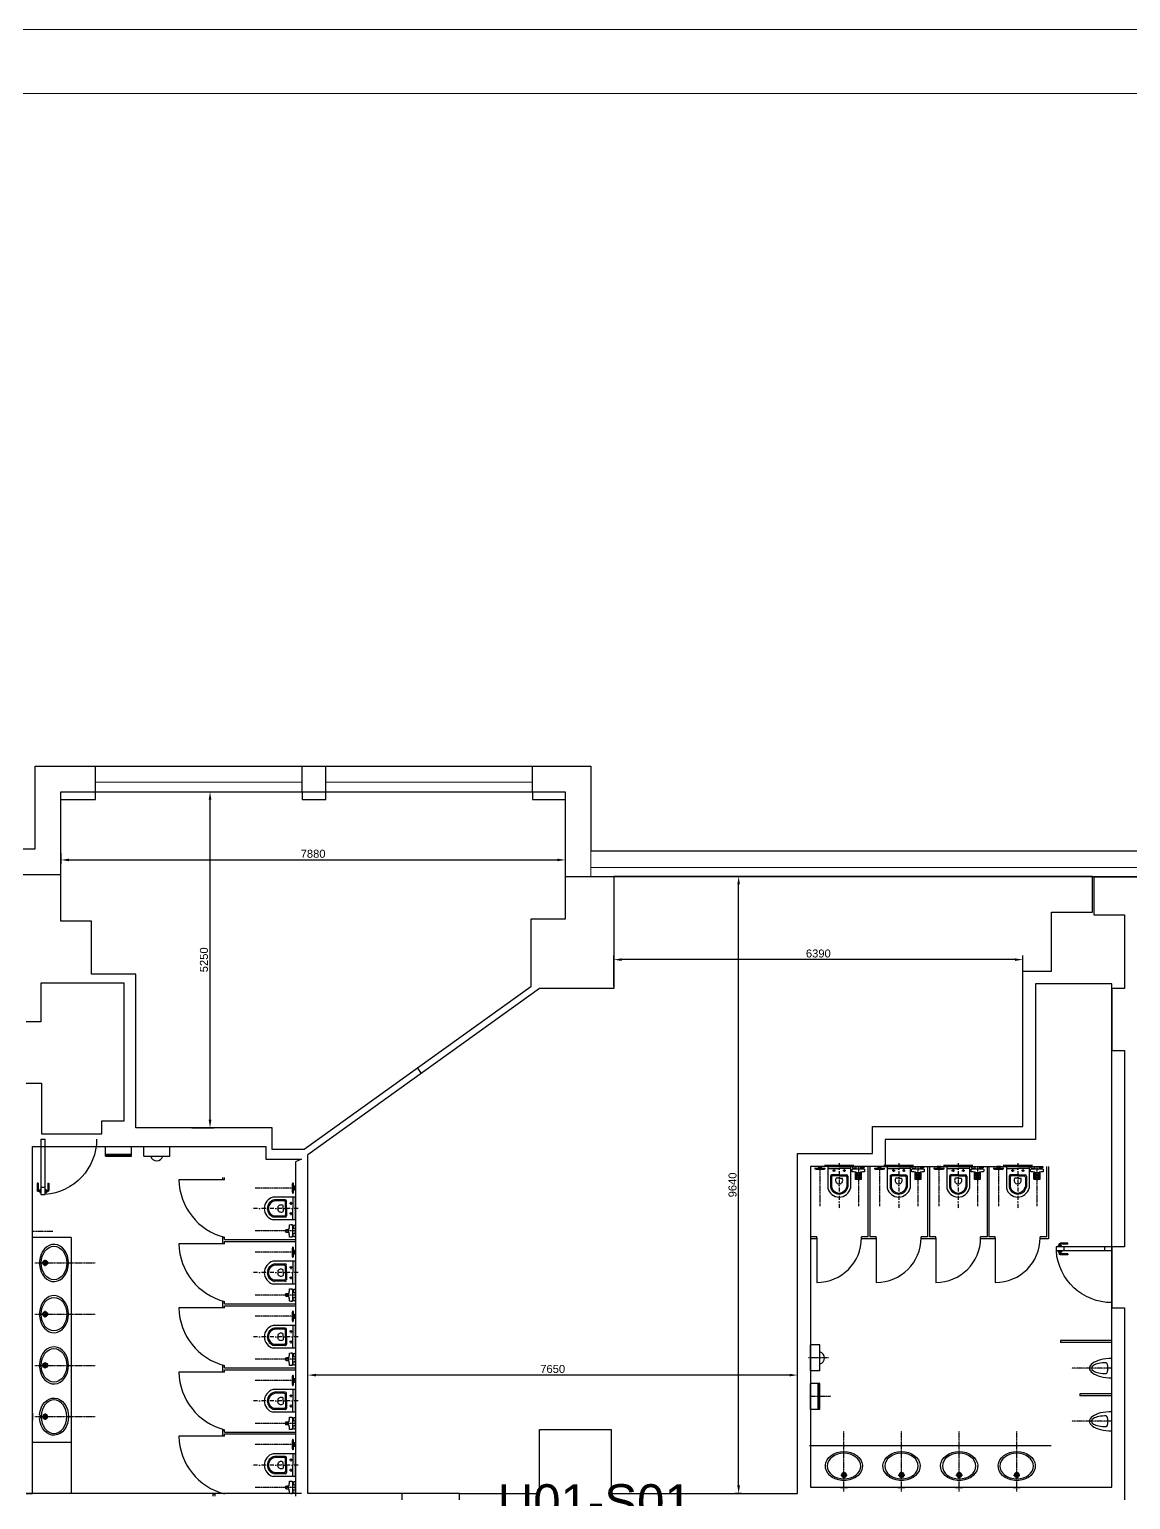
# Model space of a CAD drawing. Header units: millimetres. Extents: x 1179129 to 1254729, y -52846 to 614.
# Drawn here: x 1205287 to 1222490, y -22354 to 614 of the extents above; entities that cross this region are included whole.
import ezdxf

# ---------------------------------------------------------------- set-up
doc = ezdxf.new("R2010")
doc.units = ezdxf.units.MM
doc.linetypes.add('DASHDOT2', pattern=[12.7, 6.35, -3.175, 0, -3.175])
doc.layers.add('Obyekt', color=1, linetype='Continuous', lineweight=5)
doc.layers.add('Qapi', color=7, linetype='Continuous')
doc.layers.add('Santexnika', color=7, linetype='Continuous')
doc.layers.get('Obyekt').off()
doc.styles.get("Standard").update_dxf_attribs({"font": 'arial.ttf'})
doc.dimstyles.new('ISO-25', dxfattribs={"dimscale": 50, "dimtxt": 2.5, "dimasz": 2.5, "dimexe": 1.25, "dimexo": 0.625, "dimtad": 1, "dimdec": 0, "dimtxsty": 'Standard', "dimcen": 2.5, "dimazin": 3, "dimtfac": 1, "dimtdec": 0, "dimtmove": 0, "dimatfit": 3})

# ---------------------------------------------------------------- blocks, each defined once
blk = doc.blocks.new('A$C4FB3406E')
at = {"layer": 'Santexnika', "ltscale": 6}
h = blk.add_hatch(dxfattribs=at)
h.set_pattern_fill('ANSI37', color=256, scale=0.2, angle=90, style=0)
h.set_pattern_definition([(135, (13983.2981, 30836.8366), (-0.449012806, -0.449012806), []), (225, (13983.2981, 30836.8366), (0.449012806, -0.449012806), [])])
h.paths.add_polyline_path([(12.2, 40.6), (12.2, 0), (15, 0), (15, 40.6)])
for p, q in [((15, 40.6), (0, 40.6)), ((0, 0), (0, 40.6)), ((12.2, 0), (12.2, 40.6)), ((15, 0), (15, 40.6)), ((15, 0), (0, 0))]:
    blk.add_line(p, q, dxfattribs=at)
blk = doc.blocks.new('A$C4D6E44AF')
at = {"layer": 'Santexnika', "ltscale": 6}
for p, q in [((15, 40.6), (0, 40.6)), ((0, 0), (0, 40.6)), ((15, 0), (15, 40.6)), ((15, 0), (0, 0))]:
    blk.add_line(p, q, dxfattribs=at)
blk.add_arc((12.6, 20.3), 9.71, 284.5329, 75.4671, dxfattribs=at)
blk = doc.blocks.new('A$C04CC05DC')
at = {"layer": 'Santexnika', "linetype": 'ByBlock'}
h = blk.add_hatch(dxfattribs=at)
h.set_pattern_fill('NET', color=256, scale=0.8, style=0)
h.paths.add_polyline_path([(10, 10), (0, 10), (0, 0), (10, 0)])
blk.add_lwpolyline([(0, 0), (10, 0), (10, 10), (0, 10)], close=True, dxfattribs=at)
blk = doc.blocks.new('d1')
at = {"layer": 'Santexnika'}
for p, q in [((0, 9.3), (0, -9.3)), ((2.8, 8.5), (2.8, 4.2)), ((4.1, 8), (2.8, 8)), ((3.9, 4.7), (2.8, 4.7)), ((10.4, -2.1), (10.4, 2.1)), ((2.8, -8.5), (2.8, -4.2)), ((3.9, -4.7), (2.8, -4.7)), ((4.1, -8), (2.8, -8))]:
    blk.add_line(p, q, dxfattribs=at)
for centre, radius, start, end in [((-0.8, -0.2), 9.57, 69.8543, 85.184), ((-0.8, 12.9), 9.57, 274.816, 290.1457), ((2.2, 8), 0.809, 41.5044, 67.0081), ((2.2, 4.7), 0.809, 292.9919, 318.4956), ((91.1, 0), 87.3, 173.5005, 186.4995), ((5.3, -10.4), 20.3, 80.5633, 92.8251), ((-332, -17.8), 341.7, 3.548, 4.6115), ((10.4, 3.4), 1.27, 183.548, 270.1961), ((10.7, 2.1), 0.369, 106.722, 177.4622), ((10.7, -34.6), 37.1, 85.8757, 90.0652), ((10.4, 0), 3.76, 321.0864, 38.9136), ((14, 1.9), 0.374, 13.6921, 163.0956), ((0.7, 0), 13.7, 351.8724, 8.1276), ((-0.8, -12.9), 9.57, 69.8543, 85.184), ((-0.8, 0.2), 9.57, 274.816, 290.1457), ((2.2, -4.7), 0.809, 41.5044, 67.0081), ((2.2, -8), 0.809, 292.9919, 318.4956), ((5.3, 10.4), 20.3, 267.1749, 279.4367), ((-332, 17.8), 341.7, 355.3885, 356.452), ((10.4, -3.4), 1.27, 89.8039, 176.452), ((10.7, -2.1), 0.369, 182.5378, 253.278), ((10.7, 34.6), 37.1, 269.9348, 274.1243), ((14, -1.9), 0.374, 196.9044, 346.3079)]:
    blk.add_arc(centre, radius, start, end, dxfattribs=at)
blk = doc.blocks.new('unitaz')
at = {"layer": 'Santexnika'}
for p, q in [((-17.8, 0), (17.8, 0)), ((-17.8, 0), (-17.8, -34.2)), ((17.8, 0), (17.8, -34.2)), ((-17.8, -3.3), (0, -3.3)), ((-13.5, -15.6), (-13.5, -32.3)), ((-11.9, -17.1), (-11.9, -32.2)), ((0, -13.4), (-11.4, -13.4)), ((-10.3, -6.4), (-5.7, -6.4)), ((0, -15), (-9.8, -15)), ((-8.1, -4.2), (-8.1, -8.5)), ((0, -18.6), (-4.6, -18.6)), ((17.8, -3.3), (0, -3.3)), ((0, -13.4), (11.4, -13.4)), ((0, -15), (9.8, -15)), ((0, -18.6), (4.6, -18.6)), ((5.8, -6.4), (10.4, -6.4)), ((8, -4.2), (8, -8.5)), ((11.9, -17.1), (11.9, -32.2)), ((13.5, -15.6), (13.5, -32.3))]:
    blk.add_line(p, q, dxfattribs=at)
at = {"layer": 'Santexnika', "color": 26, "linetype": 'DASHDOT2', "true_color": 0x791e15}
blk.add_line((0, 5), (0, -70), dxfattribs=at)
at = {"layer": 'Santexnika'}
for centre in [(-8.1, -6.4), (8, -6.4)]:
    blk.add_circle(centre, 1.11, dxfattribs=at)
for centre, radius, start, end in [((-11.4, -15.6), 2.16, 91.6856, 180.4239), ((-9.7, -17.1), 2.16, 91.6856, 180.4239), ((0.2, -21.8), 5.75, 146.4449, 237.9788), ((-0.2, -21.8), 5.75, 302.0212, 33.5551), ((9.7, -17.1), 2.16, 359.5761, 88.3144), ((11.4, -15.6), 2.16, 359.5761, 88.3144), ((0.1, -29.5), 18.5, 194.768, 269.5676), ((0.4, -29.2), 14.3, 192.6165, 268.2487), ((0.4, -29.2), 12.6, 193.6439, 268.293), ((0.2, -19), 8.29, 247.853, 268.3836), ((-0.2, -19), 8.29, 271.6164, 292.147), ((-0.4, -29.2), 12.6, 271.707, 346.3561), ((-0.1, -29.5), 18.5, 270.4324, 345.232), ((-0.4, -29.2), 14.3, 271.7513, 347.3835)]:
    blk.add_arc(centre, radius, start, end, dxfattribs=at)
blk = doc.blocks.new('d2')
at = {"layer": 'Santexnika'}
for p, q in [((-2.9, 6.5), (-4.6, 6.5)), ((-4.6, 6.5), (-4.6, -6.5)), ((-3.9, 7.5), (-3.9, 6.5)), ((-2.9, 7.5), (-2.9, -7.5)), ((-2.9, 1.6), (-1.8, 1.6)), ((-1.8, 2.2), (-1.8, -2.2)), ((0, -2.9), (0, 2.9)), ((-2.9, -6.5), (-4.6, -6.5)), ((-3.9, -6.5), (-3.9, -7.5)), ((-2.9, -1.6), (-1.8, -1.6))]:
    blk.add_line(p, q, dxfattribs=at)
for centre, radius, start, end in [((-3.4, 7.5), 0.5, 0, 180), ((-1.2, 1.6), 0.809, 112.9919, 138.4956), ((0.5, -0.8), 3.74, 98.0183, 122.5544), ((-3.4, -7.5), 0.5, 180, 0), ((-1.2, -1.6), 0.809, 221.5044, 247.0081), ((0.5, 0.8), 3.74, 237.4456, 261.9817)]:
    blk.add_arc(centre, radius, start, end, dxfattribs=at)
blk = doc.blocks.new('Cam90')
at = {"layer": 'Qapi', "linetype": 'Continuous'}
for p, q in [((-93.1, 68.9), (-93.1, 80.4)), ((-88.7, 82.2), (-91.3, 82.2)), ((-88.7, 82.2), (-91.3, 82.2)), ((-88.7, 82.2), (-91.3, 82.2)), ((-91.3, 68.9), (-91.3, 80.4)), ((-88.7, 80.4), (-91.3, 80.4)), ((-86.9, 84), (-88.7, 84)), ((-88.7, 78.7), (-88.7, 84)), ((-88.7, 78.7), (-88.7, 84)), ((-86.9, 78.7), (-88.7, 78.7)), ((-80.7, 84), (-78.9, 84)), ((-80.7, 78.7), (-78.9, 78.7)), ((-78.9, 78.7), (-78.9, 84)), ((-78.9, 78.7), (-78.9, 84)), ((-78.9, 82.2), (-76.2, 82.2)), ((-78.9, 82.2), (-76.2, 82.2)), ((-78.9, 82.2), (-76.2, 82.2)), ((-78.9, 80.4), (-76.2, 80.4)), ((-76.2, 68.9), (-76.2, 80.4)), ((-74.4, 68.9), (-74.4, 80.4)), ((-91.3, 68.9), (-93.1, 68.9)), ((-76.2, 68.9), (-74.4, 68.9))]:
    blk.add_line(p, q, dxfattribs=at)
at = {"layer": 'Qapi'}
for p, q in [((-86.9, 86.7), (-80.7, 86.7)), ((-86.9, 86.7), (-80.7, 86.7)), ((-86.9, 0), (-86.9, 86.7)), ((-86.9, 75.1), (-80.7, 75.1)), ((-80.7, 0), (-80.7, 86.7)), ((-86.9, 11.6), (-80.7, 11.6)), ((-86.9, 0), (-80.7, 0)), ((-86.9, 0), (-80.7, 0))]:
    blk.add_line(p, q, dxfattribs=at)
at = {"layer": 'Qapi', "linetype": 'Continuous'}
for centre, start, end in [((-91.3, 80.4), 90, 180), ((-76.2, 80.4), 0, 90)]:
    blk.add_arc(centre, 1.78, start, end, dxfattribs=at)
at = {"layer": 'Qapi'}
blk.add_arc((-86.9, 0), 86.9, 0, 85.8935, dxfattribs=at)
blk = doc.blocks.new('rak')
at = {"layer": 'Santexnika'}
for p, q in [((-5.5, 0), (5.5, 0)), ((-4.9, -19.4), (5.1, -19.4)), ((-2.9, -10.8), (-2.9, -11.2)), ((-2.9, -11.2), (3.1, -11.2)), ((0.1, -14.7), (0.1, -24.4)), ((3.1, -10.8), (3.1, -11.2))]:
    blk.add_line(p, q, dxfattribs=at)
for centre, radius in [((0.2, -19.5), 3.87), ((0.2, -19.3), 2.51)]:
    blk.add_circle(centre, radius, dxfattribs=at)
blk.add_ellipse((0.1, -33.4), major_axis=(29, 0), ratio=0.784483, start_param=1.67479, end_param=7.749988, dxfattribs=at)
blk.add_ellipse((0.1, -33.4), major_axis=(26.2, 0), ratio=0.761905, dxfattribs=at)
blk = doc.blocks.new('p3')
at = {"layer": 'Santexnika'}
blk.add_line((-124.8, 15991.5), (-124.8, 15961.5), dxfattribs=at)
for centre, major_axis, ratio, start_param, end_param in [((-124.8, 15976.5), (35, 0), 0.428571, 4.712389, 7.853982), ((-116.2, 15976.5), (0, -8.26), 0.28758, 3.141593, 6.283185), ((-114.9, 15976.5), (22.1, 0), 0.374986, 4.654388, 7.911983)]:
    blk.add_ellipse(centre, major_axis=major_axis, ratio=ratio, start_param=start_param, end_param=end_param, dxfattribs=at)
blk = doc.blocks.new('*D569')
at = {"color": 0, "lineweight": -2, "transparency": 16777216}
for p, q in [((1216413, -12618), (1216305, -12618)), ((1216367, -22133), (1216367, -12743)), ((1216413, -22258), (1216305, -22258))]:
    blk.add_line(p, q, dxfattribs=at)
at = {"color": 0, "transparency": 16777216}
for points in [[(1216346, -12743), (1216388, -12743), (1216367, -12618)], [(1216346, -22133), (1216388, -22133), (1216367, -22258)]]:
    blk.add_solid(points, dxfattribs=at)
at = {"layer": 'Defpoints', "color": 0, "transparency": 16777216}
for p in [(1216367, -12618), (1216444, -12618), (1216444, -22258)]:
    blk.add_point(p, dxfattribs=at)
at = {"color": 0, "transparency": 16777216, "insert": (1216272, -17438), "char_height": 125, "attachment_point": 5, "rotation": 90}
blk.add_mtext('9640', dxfattribs=at)
blk = doc.blocks.new('*D570')
at = {"color": 0, "lineweight": -2, "transparency": 16777216}
for p, q in [((1214417, -14336), (1214417, -13856)), ((1220682, -13918), (1214542, -13918)), ((1220807, -14658), (1220807, -13856))]:
    blk.add_line(p, q, dxfattribs=at)
at = {"color": 0, "transparency": 16777216}
for points in [[(1214542, -13898), (1214542, -13939), (1214417, -13918)], [(1220682, -13898), (1220682, -13939), (1220807, -13918)]]:
    blk.add_solid(points, dxfattribs=at)
at = {"layer": 'Defpoints', "color": 0, "transparency": 16777216}
for p in [(1214417, -13918), (1214417, -14368), (1220807, -14689)]:
    blk.add_point(p, dxfattribs=at)
at = {"color": 0, "transparency": 16777216, "insert": (1217612, -13823), "char_height": 125, "attachment_point": 5}
blk.add_mtext('6390', dxfattribs=at)
blk = doc.blocks.new('*D571')
at = {"color": 0, "lineweight": -2, "transparency": 16777216}
for p, q in [((1209637, -20825), (1209637, -20347)), ((1217162, -20409), (1209762, -20409)), ((1217287, -20825), (1217287, -20347))]:
    blk.add_line(p, q, dxfattribs=at)
at = {"color": 0, "transparency": 16777216}
for points in [[(1209762, -20389), (1209762, -20430), (1209637, -20409)], [(1217162, -20389), (1217162, -20430), (1217287, -20409)]]:
    blk.add_solid(points, dxfattribs=at)
at = {"layer": 'Defpoints', "color": 0, "transparency": 16777216}
for p in [(1209637, -20409), (1209637, -20857), (1217287, -20857)]:
    blk.add_point(p, dxfattribs=at)
at = {"color": 0, "transparency": 16777216, "insert": (1213462, -20314), "char_height": 125, "attachment_point": 5}
blk.add_mtext('7650', dxfattribs=at)
blk = doc.blocks.new('*D572')
at = {"color": 0, "lineweight": -2, "transparency": 16777216}
for p, q in [((1205779, -12257), (1205779, -12423)), ((1205904, -12361), (1213534, -12361)), ((1213659, -12257), (1213659, -12423))]:
    blk.add_line(p, q, dxfattribs=at)
at = {"color": 0, "transparency": 16777216}
for points in [[(1205904, -12340), (1205904, -12381), (1205779, -12361)], [(1213534, -12340), (1213534, -12381), (1213659, -12361)]]:
    blk.add_solid(points, dxfattribs=at)
at = {"layer": 'Defpoints', "color": 0, "transparency": 16777216}
for p in [(1205779, -12225), (1213659, -12225), (1213659, -12361)]:
    blk.add_point(p, dxfattribs=at)
at = {"color": 0, "transparency": 16777216, "insert": (1209719, -12265), "char_height": 125, "attachment_point": 5}
blk.add_mtext('7880', dxfattribs=at)
blk = doc.blocks.new('*D573')
at = {"color": 0, "lineweight": -2, "transparency": 16777216}
for p, q in [((1207822, -11296), (1208171, -11296)), ((1208109, -16421), (1208109, -11421)), ((1207822, -16546), (1208171, -16546))]:
    blk.add_line(p, q, dxfattribs=at)
at = {"color": 0, "transparency": 16777216}
for points in [[(1208088, -11421), (1208130, -11421), (1208109, -11296)], [(1208088, -16421), (1208130, -16421), (1208109, -16546)]]:
    blk.add_solid(points, dxfattribs=at)
at = {"layer": 'Defpoints', "color": 0, "transparency": 16777216}
for p in [(1207790, -11296), (1208109, -11296), (1207790, -16546)]:
    blk.add_point(p, dxfattribs=at)
at = {"color": 0, "transparency": 16777216, "insert": (1208014, -13921), "char_height": 125, "attachment_point": 5, "rotation": 90}
blk.add_mtext('5250', dxfattribs=at)

msp = doc.modelspace()

# ---------------------------------------------------------------- linework, layer by layer
for p, q in [((1209637.1, -22257.6), (1209637.1, -16967.6)), ((1211107.1, -22257.6), (1209637.1, -22257.6))]:
    msp.add_line(p, q)
at = {"color": 251, "lineweight": 5, "true_color": 0x636466}
msp.add_lwpolyline([(1179129.4, -52845.6), (1254729.4, -52845.6), (1254729.4, 614.4), (1179129.4, 614.4), (1179129.4, -52845.6)], dxfattribs=at)
msp.add_lwpolyline([(1180129.4, -51845.6), (1253729.4, -51845.6), (1253729.4, -385.6), (1180129.4, -385.6)], close=True, dxfattribs=at)
msp.add_lwpolyline([(1197567.1, -12187.6), (1205378.7, -12187.6), (1205378.7, -10896.3), (1214058.7, -10896.3), (1214058.7, -12217.6), (1232267.1, -12217.6), (1232267.1, -19287.6), (1234657, -19287.6), (1234657, -17367.6), (1234657, -17367.6, -1.0086343), (1248694.4, -17533.9), (1248694.4, -20980.5), (1252095.6, -20980.5), (1252095.6, -30710.5)], format="xyb")
at = {"color": 1, "lineweight": 30}
msp.add_lwpolyline([(1197967.1, -12587.6), (1205778.7, -12587.6), (1205778.7, -11296.3), (1213658.7, -11296.3), (1213658.7, -12617.6), (1231867.1, -12617.6), (1231867.1, -19687.6), (1234697.1, -19687.6), (1234697.1, -17767.6), (1235077.1, -17767.6), (1235058.3, -17522.6, -1.0207311), (1248294.4, -17529.7), (1248294.4, -21380.5), (1251695.6, -21380.5), (1251695.6, -30310.5)], format="xyb", dxfattribs=at)
for points in [[(1206318.7, -11296.3), (1206318.7, -10896.3)], [(1209548.7, -11296.3), (1209548.7, -10896.3)], [(1209918.7, -11296.3), (1209918.7, -10896.3)], [(1213148.7, -11296.3), (1213148.7, -10896.3)], [(1209578.7, -16886.3), (1209078.7, -16886.3), (1209078.7, -16546.3), (1206948.7, -16546.3), (1206948.7, -14146.3), (1206258.7, -14146.3), (1206258.7, -13316.3), (1205778.7, -13316.3), (1205778.7, -11416.3), (1206318.7, -11416.3), (1206318.7, -11296.3), (1209548.7, -11296.3), (1209548.7, -11416.3), (1209918.7, -11416.3), (1209918.7, -11296.3), (1213148.7, -11296.3), (1213148.7, -11416.3), (1213658.7, -11416.3), (1213658.7, -13286.3), (1213118.7, -13286.3)], [(1212007.1, -22257.6), (1213257.1, -22257.6), (1213257.1, -21257.6), (1214377.1, -21257.6), (1214377.1, -22257.6), (1217287.1, -22257.6), (1217287.1, -16947.6), (1218457.1, -16947.6), (1218457.1, -16527.6), (1220807.1, -16527.6), (1220807.1, -14097.6), (1221257.1, -14097.6), (1221257.1, -13177.6), (1221897.1, -13177.6), (1221897.1, -12617.6), (1214417.1, -12617.6), (1214417.1, -14367.6), (1213257.1, -14367.6), (1209637.1, -16967.6)], [(1229867.1, -12627.6), (1221917.1, -12627.6), (1221917.1, -13217.6), (1222397.1, -13217.6), (1222397.1, -14367.6), (1222197.1, -14367.6), (1222197.1, -15337.6), (1222397.1, -15337.6), (1222397.1, -18407.6), (1222197.1, -18407.6), (1222197.1, -19357.6), (1222397.1, -19357.6), (1222397.1, -22357.6)], [(1213118.7, -13286.3), (1213118.7, -14343.8)], [(1205237.1, -15847.6), (1205477.1, -15847.6), (1205477.1, -16437.6), (1205477.1, -16637.6), (1206417.1, -16637.6), (1206417.1, -16437.6), (1206767.1, -16437.6), (1206767.1, -14287.6), (1205467.1, -14287.6), (1205467.1, -14887.6), (1205237.1, -14887.6)], [(1213118.7, -14343.8), (1209578.7, -16886.3)], [(1213257.1, -14367.6), (1209637.1, -16967.6)], [(1222197.1, -14367.6), (1222197.1, -14297.6), (1221007.1, -14297.6), (1221007.1, -16727.6), (1218657.1, -16727.6), (1218657.1, -17147.6), (1217487.1, -17147.6), (1217487.1, -22157.6), (1222197.1, -22157.6), (1222197.1, -14367.6)], [(1211348.7, -15615.1), (1211407.1, -15696.3)], [(1209537.1, -22257.6), (1205237.1, -22257.6), (1205337.1, -22257.6), (1205337.1, -16837.6), (1205337.1, -16837.6), (1208978.7, -16837.6), (1208978.7, -16837.6), (1208978.7, -17037.6), (1209537.1, -17037.6), (1209446, -17078.9), (1209446, -22298.9)], [(1218657.1, -17147.6), (1221007.1, -17147.6)], [(1212007.1, -22357.6), (1212007.1, -22257.6), (1211107.1, -22257.6), (1211107.1, -22357.6)]]:
    msp.add_lwpolyline(points)
at = {"color": 5, "lineweight": 5}
for points in [[(1209548.7, -11146.3), (1206318.7, -11146.3)], [(1213148.7, -11146.3), (1209918.7, -11146.3)], [(1232017.1, -19287.6), (1232017.1, -12477.6), (1214058.7, -12477.6)]]:
    msp.add_lwpolyline(points, dxfattribs=at)
at = {"lineweight": 5}
msp.add_lwpolyline([(1214058.7, -12217.6), (1214058.7, -12617.6), (1214417.1, -12617.6)], dxfattribs=at)
at = {"layer": 'Santexnika', "color": 26, "linetype": 'DASHDOT2', "true_color": 0x791e15}
for p, q in [((1217637.1, -17147.6), (1217637.1, -17771.8)), ((1218237.1, -17147.6), (1218237.1, -17771.8)), ((1218567.1, -17147.6), (1218567.1, -17771.8)), ((1219167.1, -17147.6), (1219167.1, -17771.8)), ((1219497.1, -17147.6), (1219497.1, -17771.8)), ((1220097.1, -17147.6), (1220097.1, -17771.8)), ((1220427.1, -17147.6), (1220427.1, -17771.8)), ((1221027.1, -17147.6), (1221027.1, -17771.8)), ((1209437.1, -17486.7), (1208812.8, -17486.7)), ((1205653, -18167.6), (1205337.1, -18167.6)), ((1209437.1, -18156.7), (1208812.8, -18156.7)), ((1209437.1, -18488.7), (1208812.8, -18488.7)), ((1205372.6, -18657.6), (1206317.5, -18657.6)), ((1209437.1, -19158.7), (1208812.8, -19158.7)), ((1205372.6, -19457.6), (1206317.5, -19457.6)), ((1209437.1, -19490.7), (1208812.8, -19490.7)), ((1209437.1, -20160.7), (1208812.8, -20160.7)), ((1217773, -20140.9), (1217457.1, -20140.9)), ((1205372.6, -20257.6), (1206317.5, -20257.6)), ((1222197.1, -20300.7), (1221572.8, -20300.7)), ((1209437.1, -20492.7), (1208812.8, -20492.7)), ((1217803, -20740.9), (1217487.1, -20740.9)), ((1205372.6, -21057.6), (1206317.5, -21057.6)), ((1222197.1, -21130.7), (1221572.8, -21130.7)), ((1209437.1, -21162.7), (1208812.8, -21162.7)), ((1218011.5, -22228.8), (1218011.5, -21283.8)), ((1218911.5, -22228.8), (1218911.5, -21283.8)), ((1219811.5, -22228.8), (1219811.5, -21283.8)), ((1220711.5, -22228.8), (1220711.5, -21283.8)), ((1209437.1, -21494.7), (1208812.8, -21494.7)), ((1209437.1, -22164.7), (1208812.8, -22164.7))]:
    msp.add_line(p, q, dxfattribs=at)
at = {"layer": 'Santexnika'}
for p, q in [((1217707.1, -17127.6), (1218167.1, -17127.6)), ((1218387.1, -17147.6), (1218387.1, -18247.6)), ((1218417.1, -17147.6), (1218417.1, -18247.6)), ((1218637.1, -17127.6), (1219097.1, -17127.6)), ((1219317.1, -17147.6), (1219317.1, -18247.6)), ((1219347.1, -17147.6), (1219347.1, -18247.6)), ((1219567.1, -17127.6), (1220027.1, -17127.6)), ((1220247.1, -17147.6), (1220247.1, -18247.6)), ((1220247.1, -17147.6), (1220247.1, -18247.6)), ((1220277.1, -17147.6), (1220277.1, -18247.6)), ((1220277.1, -17147.6), (1220277.1, -18247.6)), ((1220497.1, -17127.6), (1220957.1, -17127.6)), ((1221177.1, -17147.6), (1221177.1, -18247.6)), ((1221207.1, -17147.6), (1221207.1, -18277.6)), ((1208337.1, -17356.7), (1207622.1, -17356.7)), ((1208307.1, -17356.7), (1208307.1, -17320.7)), ((1208337.1, -17356.7), (1208307.1, -17356.7)), ((1208337.1, -17356.7), (1208337.1, -17320.7)), ((1205937.1, -18257.6), (1205337.1, -18257.6)), ((1205937.1, -18257.6), (1205937.1, -21457.6)), ((1208337.1, -18358.7), (1207622.1, -18358.7)), ((1208307.1, -18358.7), (1208307.1, -18256.7)), ((1208307.1, -18256.7), (1208337.1, -18256.7)), ((1208337.1, -18358.7), (1208307.1, -18358.7)), ((1208337.1, -18292.7), (1208337.1, -18256.7)), ((1208337.1, -18292.7), (1209437.1, -18292.7)), ((1208337.1, -18358.7), (1208337.1, -18322.7)), ((1208337.1, -18322.7), (1209437.1, -18322.7)), ((1217587.1, -18247.6), (1217487.1, -18247.6)), ((1217587.1, -18277.6), (1217487.1, -18277.6)), ((1217587.1, -18277.6), (1217587.1, -18247.6)), ((1217587.1, -18262.6), (1217587.1, -18962.6)), ((1218387.1, -18247.6), (1218287.1, -18247.6)), ((1218287.1, -18277.6), (1218287.1, -18247.6)), ((1218517.1, -18277.6), (1218287.1, -18277.6)), ((1218517.1, -18247.6), (1218417.1, -18247.6)), ((1218517.1, -18277.6), (1218517.1, -18247.6)), ((1218517.1, -18262.6), (1218517.1, -18962.6)), ((1219317.1, -18247.6), (1219217.1, -18247.6)), ((1219217.1, -18277.6), (1219217.1, -18247.6)), ((1219447.1, -18277.6), (1219217.1, -18277.6)), ((1219447.1, -18247.6), (1219347.1, -18247.6)), ((1219447.1, -18277.6), (1219447.1, -18247.6)), ((1219447.1, -18262.6), (1219447.1, -18962.6)), ((1220247.1, -18247.6), (1220147.1, -18247.6)), ((1220147.1, -18277.6), (1220147.1, -18247.6)), ((1220377.1, -18277.6), (1220147.1, -18277.6)), ((1220377.1, -18247.6), (1220277.1, -18247.6)), ((1220377.1, -18277.6), (1220377.1, -18247.6)), ((1220377.1, -18262.6), (1220377.1, -18277.6)), ((1220377.1, -18262.6), (1220377.1, -18962.6)), ((1221177.1, -18247.6), (1221077.1, -18247.6)), ((1221077.1, -18277.6), (1221077.1, -18247.6)), ((1221207.1, -18277.6), (1221077.1, -18277.6)), ((1208307.1, -19360.7), (1208307.1, -19258.7)), ((1208307.1, -19258.7), (1208337.1, -19258.7)), ((1208337.1, -19294.7), (1208337.1, -19258.7)), ((1208337.1, -19360.7), (1207622.1, -19360.7)), ((1208337.1, -19360.7), (1208307.1, -19360.7)), ((1208337.1, -19294.7), (1209437.1, -19294.7)), ((1208337.1, -19360.7), (1208337.1, -19324.7)), ((1208337.1, -19324.7), (1209437.1, -19324.7)), ((1222197.1, -19870.7), (1221397.1, -19870.7)), ((1221397.1, -19870.7), (1221397.1, -19900.7)), ((1222197.1, -19900.7), (1221397.1, -19900.7)), ((1208337.1, -20362.7), (1207622.1, -20362.7)), ((1208307.1, -20362.7), (1208307.1, -20260.7)), ((1208307.1, -20260.7), (1208337.1, -20260.7)), ((1208337.1, -20362.7), (1208307.1, -20362.7)), ((1208337.1, -20296.7), (1208337.1, -20260.7)), ((1208337.1, -20296.7), (1209437.1, -20296.7)), ((1208337.1, -20362.7), (1208337.1, -20326.7)), ((1208337.1, -20326.7), (1209437.1, -20326.7)), ((1221697.1, -20700.7), (1221697.1, -20730.7)), ((1222197.1, -20700.7), (1221697.1, -20700.7)), ((1222197.1, -20730.7), (1221697.1, -20730.7)), ((1208307.1, -21364.7), (1208307.1, -21262.7)), ((1208307.1, -21262.7), (1208337.1, -21262.7)), ((1208337.1, -21298.7), (1208337.1, -21262.7)), ((1208337.1, -21298.7), (1209437.1, -21298.7)), ((1208337.1, -21328.7), (1209437.1, -21328.7)), ((1208337.1, -21364.7), (1208337.1, -21328.7)), ((1208337.1, -21364.7), (1207622.1, -21364.7)), ((1208337.1, -21364.7), (1208307.1, -21364.7)), ((1221251.5, -21514.3), (1217471.5, -21514.3)), ((1208157.1, -22300.7), (1208157.1, -22264.7)), ((1208157.1, -22264.7), (1208187.1, -22264.7)), ((1208187.1, -22300.7), (1208187.1, -22264.7))]:
    msp.add_line(p, q, dxfattribs=at)
msp.add_lwpolyline([(1205337.1, -21457.6), (1205937.1, -21457.6), (1205937.1, -22257.6)], dxfattribs=at)
for centre, radius, start, end in [((1208569.9, -17337.7), 948, 181.14777, 255.78261), ((1208569.9, -18339.7), 948, 181.14777, 255.78261), ((1217587.1, -18262.6), 700, 270, 0), ((1218517.1, -18262.6), 700, 270, 0), ((1219447.1, -18262.6), 700, 270, 0), ((1220377.1, -18262.6), 700, 270, 0), ((1208569.9, -19341.7), 948, 181.14777, 255.78261), ((1208569.9, -20343.7), 948, 181.14777, 255.78261), ((1208569.9, -21345.7), 948, 181.14777, 255.78261)]:
    msp.add_arc(centre, radius, start, end, dxfattribs=at)

# ---------------------------------------------------------------- block references
at = {"layer": 'Obyekt', "xscale": 10, "yscale": 10, "zscale": 10, "rotation": 270}
for name, p in [('A$C4FB3406E', (1206474.1, -16837.6)), ('A$C4D6E44AF', (1207074.1, -16837.6))]:
    msp.add_blockref(name, p, dxfattribs=at)
at = {"layer": 'Obyekt', "xscale": 10, "yscale": 10, "zscale": 10}
for name, p in [('A$C4D6E44AF', (1217487.1, -20343.9)), ('A$C4FB3406E', (1217487.1, -20943.9))]:
    msp.add_blockref(name, p, dxfattribs=at)
at = {"layer": 'Qapi', "xscale": -10, "yscale": 10, "zscale": 10}
for p, rotation in [((1206337.1, -16720.7), 180), ((1222197.1, -19276.5), 90)]:
    msp.add_blockref('Cam90', p, dxfattribs=dict(at, rotation=rotation))
at = {"layer": 'Santexnika', "yscale": 10, "zscale": 10}
for name, p, xscale, rotation in [('d2', (1217637.1, -17147.6), 10, 90), ('d1', (1218237.1, -17147.6), -10, 90), ('d2', (1218567.1, -17147.6), 10, 90), ('d1', (1219167.1, -17147.6), -10, 90), ('d2', (1219497.1, -17147.6), 10, 90), ('d1', (1220097.1, -17147.6), -10, 90), ('d2', (1220427.1, -17147.6), 10, 90), ('d1', (1221027.1, -17147.6), -10, 90), ('unitaz', (1209437.1, -17806.7), 10, 270), ('rak', (1205337.1, -18658.3), 10, 89.99999999999999), ('unitaz', (1209437.1, -18808.7), 10, 270), ('rak', (1205337.1, -19458.3), 10, 89.99999999999999), ('unitaz', (1209437.1, -19810.7), 10, 270), ('rak', (1205337.1, -20258.3), 10, 89.99999999999999), ('p3', (1220949.3, 139464.4), 10, 180), ('unitaz', (1209437.1, -20812.7), 10, 270), ('rak', (1205337.1, -21056.9), -10, 90), ('p3', (1220949.3, 138634.4), 10, 180), ('unitaz', (1209437.1, -21814.7), 10, 270), ('rak', (1218010.8, -22164.3), -10, 180), ('rak', (1218910.8, -22164.3), -10, 180), ('rak', (1219810.8, -22164.3), -10, 180), ('rak', (1220710.8, -22164.3), -10, 180)]:
    msp.add_blockref(name, p, dxfattribs=dict(at, xscale=xscale, rotation=rotation))
for name, p, xscale in [('unitaz', (1217937.1, -17147.6), 10), ('unitaz', (1218867.1, -17147.6), 10), ('unitaz', (1219797.1, -17147.6), 10), ('unitaz', (1220727.1, -17147.6), 10), ('d2', (1209437.1, -17486.7), 10), ('d1', (1209437.1, -18156.7), -10), ('d2', (1209437.1, -18488.7), 10), ('d1', (1209437.1, -19158.7), -10), ('d2', (1209437.1, -19490.7), 10), ('d1', (1209437.1, -20160.7), -10), ('d2', (1209437.1, -20492.7), 10), ('d1', (1209437.1, -21162.7), -10), ('d2', (1209437.1, -21494.7), 10), ('d1', (1209437.1, -22164.7), -10)]:
    msp.add_blockref(name, p, dxfattribs=dict(at, xscale=xscale))
at = {"layer": 'Santexnika', "linetype": 'ByBlock', "xscale": 10, "yscale": 10, "zscale": 10, "rotation": 270}
for p in [(1218187.1, -17247.6), (1219117.1, -17247.6), (1220047.1, -17247.6), (1220977.1, -17247.6)]:
    msp.add_blockref('A$C04CC05DC', p, dxfattribs=at)

# ---------------------------------------------------------------- texts
at = {"color": 1, "insert": (1212603.4, -22113.6), "char_height": 550, "attachment_point": 1}
msp.add_mtext('U01-S01', dxfattribs=at)

# ---------------------------------------------------------------- dimensions: what is measured, and where the dimension line sits
at = {"color": 1}
for base, p1, p2, picture, middle in [((1208108.9, -11296.3), (1207790.4, -16546.3), (1207790.4, -11296.3), '*D573', (1208013.9, -13921.3)), ((1216367.3, -12617.6), (1216444.4, -22257.6), (1216444.4, -12617.6), '*D569', (1216272.2, -17437.6))]:
    dim = msp.add_linear_dim(base=base, p1=p1, p2=p2, angle=90, dimstyle='ISO-25', dxfattribs=at)
    dim.commit()
    dim.dimension.update_dxf_attribs({"geometry": picture, "text_midpoint": middle})
for base, p1, p2, picture, middle in [((1213658.7, -12360.5), (1205778.7, -12225.5), (1213658.7, -12225.5), '*D572', (1209718.7, -12265.5)), ((1214417.1, -13918.4), (1220807.1, -14689.3), (1214417.1, -14367.6), '*D570', (1217612.1, -13823.3)), ((1209637.1, -20409.4), (1217287.1, -20856.5), (1209637.1, -20856.5), '*D571', (1213462.1, -20314.3))]:
    dim = msp.add_linear_dim(base=base, p1=p1, p2=p2, dimstyle='ISO-25', dxfattribs=at)
    dim.commit()
    dim.dimension.update_dxf_attribs({"geometry": picture, "text_midpoint": middle})

doc.saveas('drawing.dxf')
